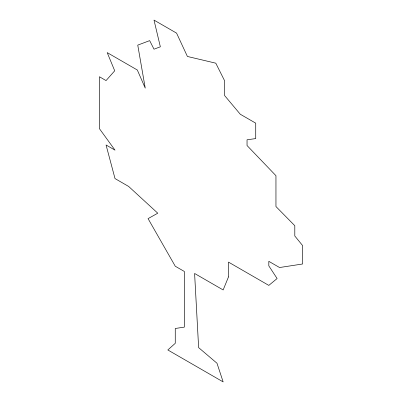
<?xml version="1.0" encoding="UTF-8"?>
<svg xmlns="http://www.w3.org/2000/svg" width="402" height="402" viewBox="0 0 402 402"><rect width="100%" height="100%" fill="white"/><g stroke="black" fill="none" stroke-linecap="round" stroke-linejoin="round"><path stroke-width="0.6" d="M228.482 276.923L223.15 289.948L194.598 273.466L198.633 347.624L216.985 363.232L223.15 381.9L167.835 349.966L175.262 343.308L175.262 328.484L184.347 327.122L184.347 271.471L175.262 266.224L148.067 218.628L157.775 213.196L128.635 186.438L115.012 178.573L106.058 144.981L115.012 150.152L99.425 128.66L99.425 76.752L106.058 80.581L114.711 70.792L107.203 52.617L137.323 70.008L145.238 88.113L137.755 45.124L149.665 40.632L154.001 49.195L160.348 46.798L154.001 20.1L176.568 33.125L187.407 56.461L215.794 63.184L224.557 80.676L224.557 95.495L240.275 114.243L255.727 123.163L255.727 138.589L247.044 139.79L247.044 145.534L275.953 175.689L275.953 206.538L294.802 225.703L294.802 235.989L302.575 245.527L302.575 263.998L279.556 267.526L268.817 261.33L268.817 265.863L277.114 278.531L268.817 285.39L228.482 262.104L228.482 276.923"/></g></svg>
